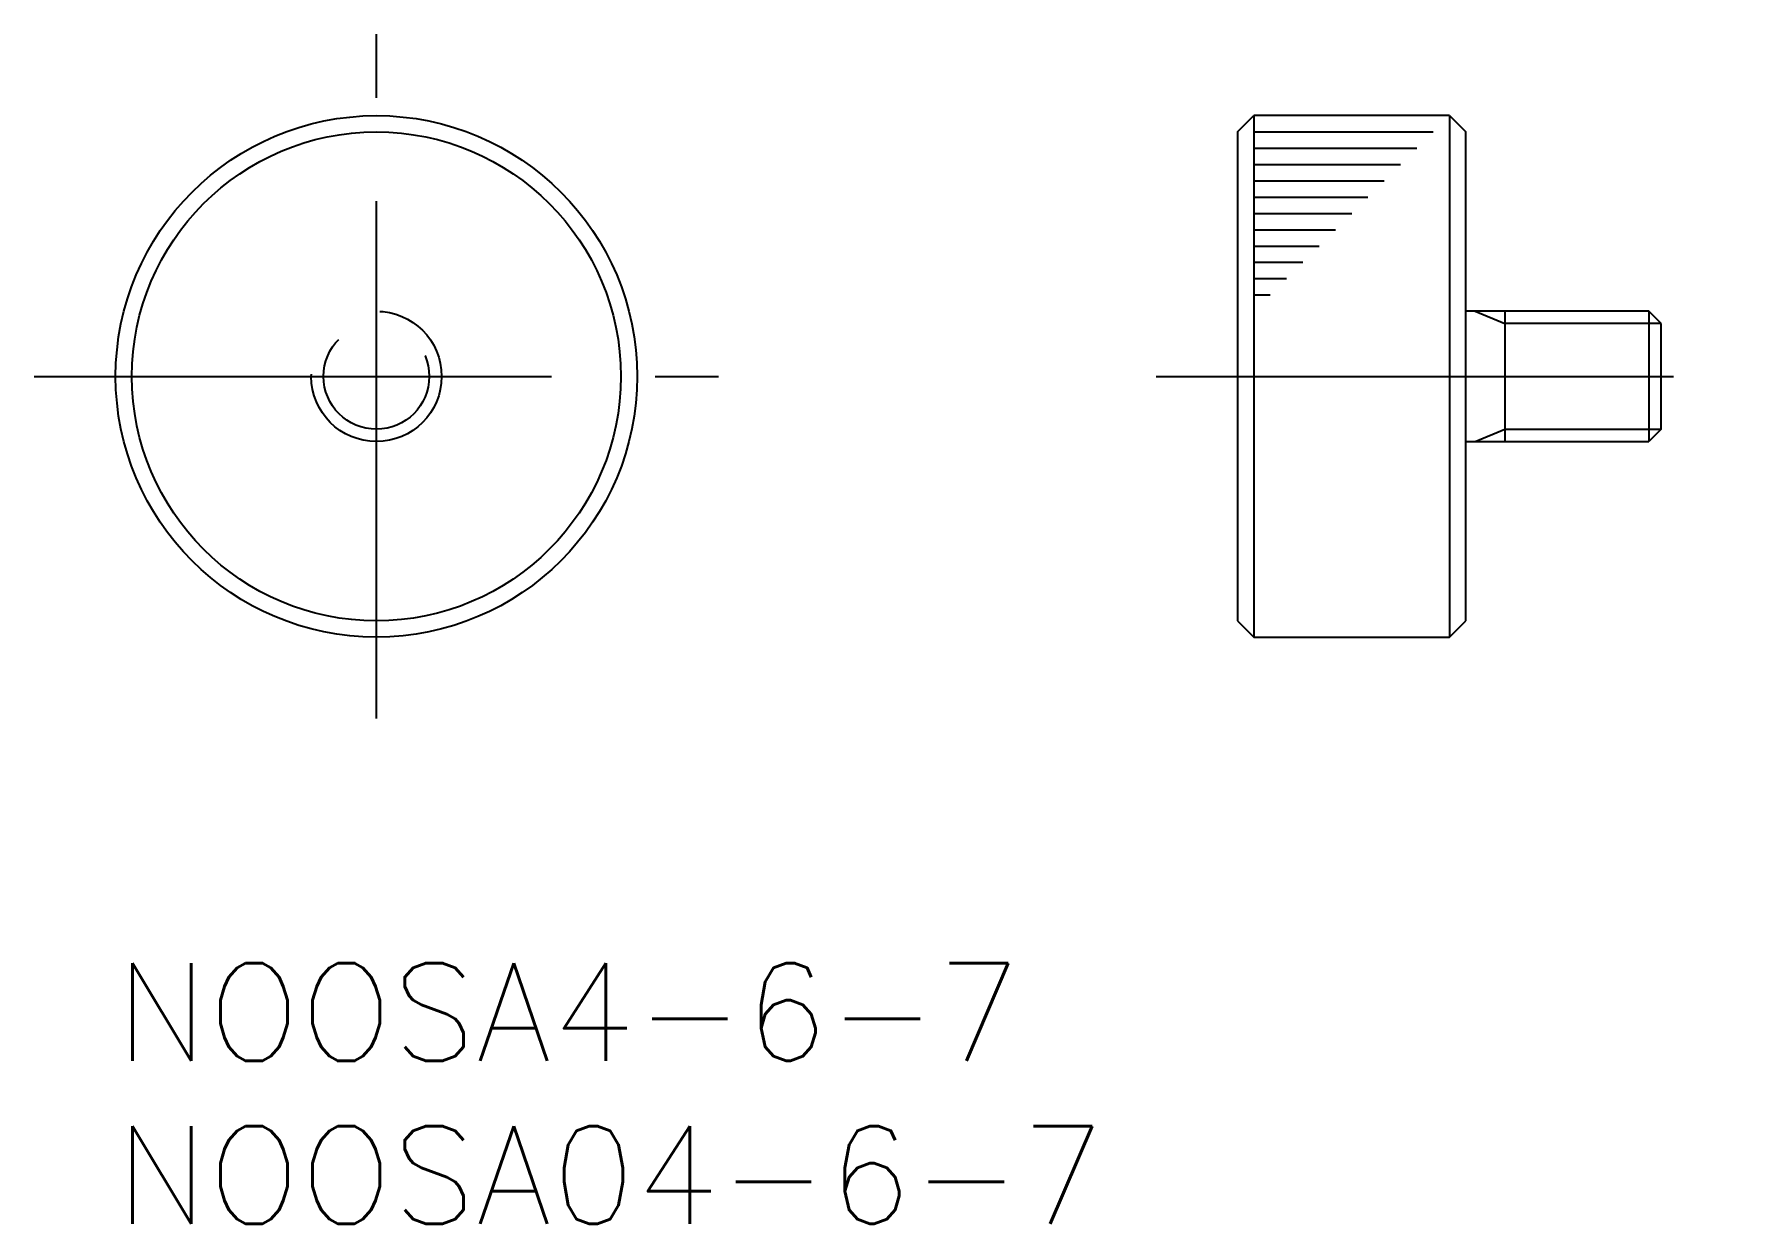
# Model space of a CAD drawing. Extents: x -2.5 to 49.9, y -8 to 28.5.
import ezdxf

# ---------------------------------------------------------------- set-up
doc = ezdxf.new("R2010")
doc.units = 0
doc.header["$LTSCALE"] = 0.5
doc.linetypes.add('CENTER', pattern=[50.8, 31.75, -6.35, 6.35, -6.35])
doc.linetypes.add('DASHED', pattern=[19.05, 12.7, -6.35])
for name, color, linetype in [('MSM_CENTER', 1, 'CENTER'), ('MSM_CONTINUOUS', 7, 'CONTINUOUS'), ('MSM_DASHED', 4, 'DASHED'), ('MSM_NARROW', 5, 'CONTINUOUS'), ('MSM_PART_NUMBER', 7, 'CONTINUOUS')]:
    doc.layers.add(name, color=color, linetype=linetype)
doc.styles.get("Standard").update_dxf_attribs({"font": 'txt.shx', "height": 3, "bigfont": 'bigfont.shx'})

# ---------------------------------------------------------------- blocks, each defined once
blk = doc.blocks.new('*U2')
at = {"layer": 'MSM_PART_NUMBER'}
blk.add_text('NOOSA4-6-7', height=3, dxfattribs=at).set_placement((0, -3))
blk = doc.blocks.new('*U3')
at = {"layer": 'MSM_PART_NUMBER'}
blk.add_text('NOOSA04-6-7', height=3, dxfattribs=at).set_placement((0, -8))

msp = doc.modelspace()

# ---------------------------------------------------------------- linework, layer by layer
at = {"layer": 'MSM_CENTER'}
for p, q in [((8, 7.5), (8, 28.5)), ((-2.5, 18), (18.5, 18)), ((31.921, 18), (49.921, 18))]:
    msp.add_line(p, q, dxfattribs=at)
at = {"layer": 'MSM_CONTINUOUS'}
for p, q in [((34.421, 25.5), (34.921, 26)), ((34.921, 26), (34.921, 10)), ((40.921, 26), (34.921, 26)), ((40.921, 26), (40.921, 10)), ((40.921, 26), (41.421, 25.5)), ((34.421, 25.5), (34.421, 10.5)), ((41.421, 10.5), (41.421, 25.5)), ((47.042, 20), (41.421, 20)), ((42.621, 20), (42.621, 16)), ((47.421, 19.621), (47.042, 20)), ((47.042, 20), (47.042, 16)), ((47.421, 16.379), (47.421, 19.621)), ((47.421, 16.379), (47.042, 16)), ((41.421, 16), (47.042, 16)), ((34.421, 10.5), (34.921, 10)), ((40.921, 10), (41.421, 10.5)), ((34.921, 10), (40.921, 10))]:
    msp.add_line(p, q, dxfattribs=at)
for radius in [8, 7.5]:
    msp.add_circle((8, 18), radius, dxfattribs=at)
at = {"layer": 'MSM_DASHED'}
for radius in [2, 1.621]:
    msp.add_circle((8, 18), radius, dxfattribs=at)
at = {"layer": 'MSM_NARROW'}
for p, q in [((34.921, 25.5), (40.421, 25.5)), ((34.921, 25), (39.921, 25)), ((34.921, 24.5), (39.421, 24.5)), ((34.921, 24), (38.921, 24)), ((34.921, 23.5), (38.421, 23.5)), ((34.921, 23), (37.921, 23)), ((34.921, 22.5), (37.421, 22.5)), ((34.921, 22), (36.921, 22)), ((34.921, 21.5), (36.421, 21.5)), ((34.921, 21), (35.921, 21)), ((34.921, 20.5), (35.421, 20.5)), ((41.712, 20), (42.621, 19.621)), ((47.421, 19.621), (42.621, 19.621)), ((41.712, 16), (42.621, 16.379)), ((42.621, 16.379), (47.421, 16.379))]:
    msp.add_line(p, q, dxfattribs=at)

# ---------------------------------------------------------------- block references
at = {"layer": 'MSM_CONTINUOUS'}
for name in ['*U2', '*U3']:
    msp.add_blockref(name, (0, 0), dxfattribs=at)

doc.saveas('drawing.dxf')
